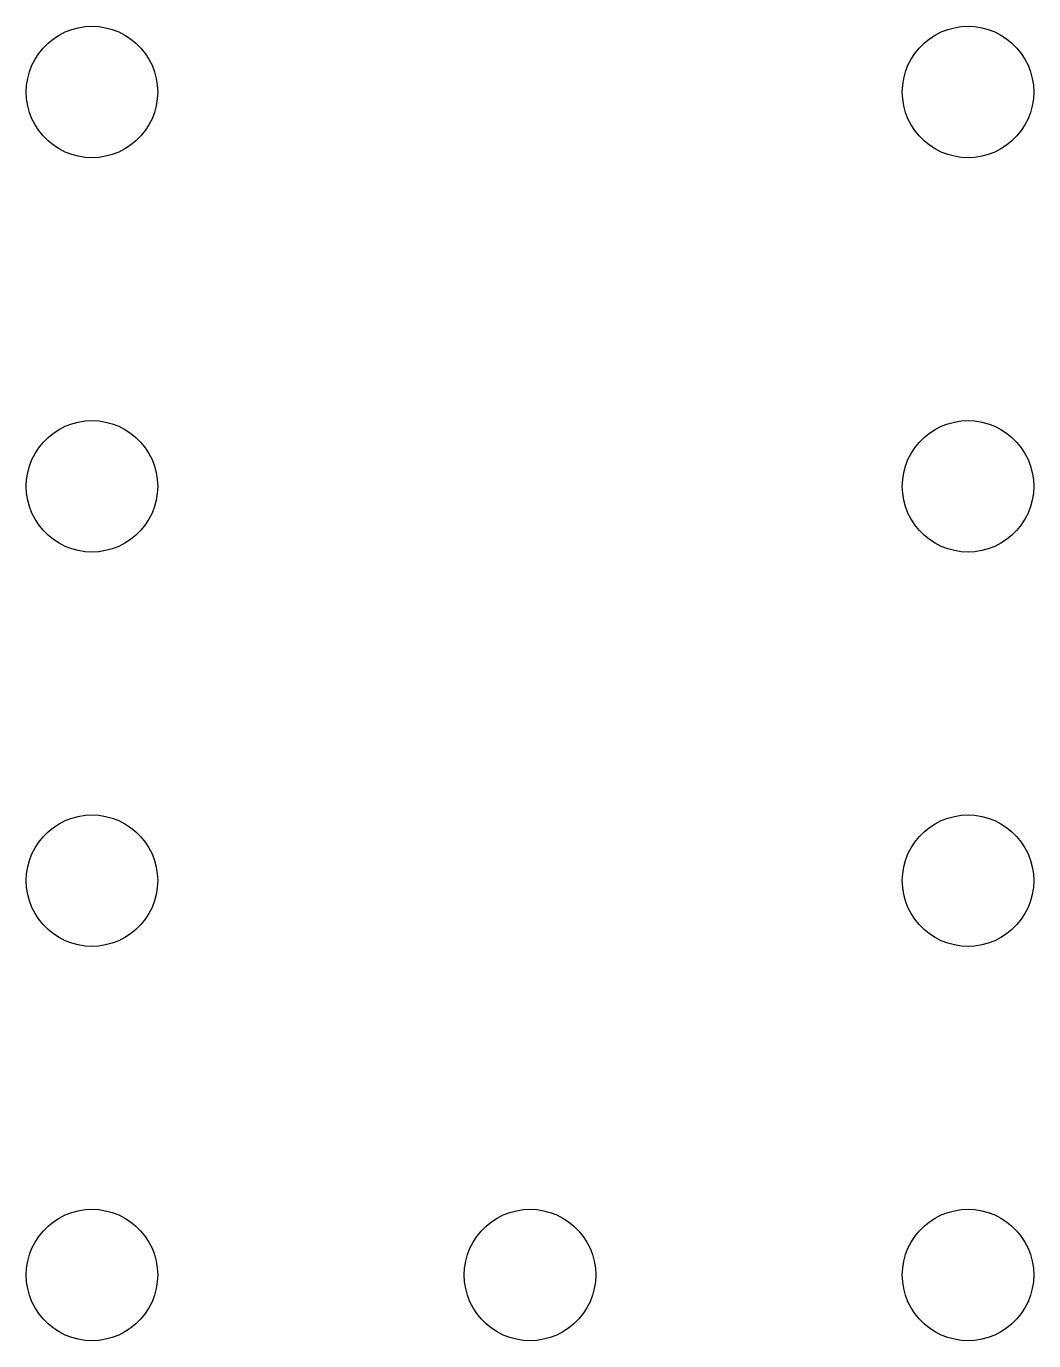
# Model space of a CAD drawing. Header units: metres. Extents: x -90 to 756, y -90 to 295.
# Drawn here: x -15.75 to -4.25, y 229.25 to 244.25 of the extents above; entities that cross this region are included whole.
import ezdxf

# ---------------------------------------------------------------- set-up
doc = ezdxf.new("R2010")
doc.units = ezdxf.units.M

msp = doc.modelspace()

# ---------------------------------------------------------------- linework, layer by layer
for p, q in [((-15.3051, 244.185), (-15.2318, 244.213)), ((-15.2318, 244.213), (-15.1559, 244.234)), ((-15.1559, 244.234), (-15.0784, 244.246)), ((-15.0784, 244.246), (-15, 244.25)), ((-15, 244.25), (-14.9216, 244.246)), ((-14.9216, 244.246), (-14.8441, 244.234)), ((-14.8441, 244.234), (-14.7682, 244.213)), ((-14.7682, 244.213), (-14.695, 244.185)), ((-5.30505, 244.185), (-5.23177, 244.213)), ((-5.23177, 244.213), (-5.15594, 244.234)), ((-5.15594, 244.234), (-5.0784, 244.246)), ((-5.0784, 244.246), (-5, 244.25)), ((-5, 244.25), (-4.92162, 244.246)), ((-4.92162, 244.246), (-4.84407, 244.234)), ((-4.84407, 244.234), (-4.76825, 244.213)), ((-4.76825, 244.213), (-4.69496, 244.185)), ((-15.5574, 244.002), (-15.5019, 244.057)), ((-15.5019, 244.057), (-15.4408, 244.107)), ((-15.4408, 244.107), (-15.375, 244.15)), ((-15.375, 244.15), (-15.3051, 244.185)), ((-14.695, 244.185), (-14.625, 244.15)), ((-14.625, 244.15), (-14.5592, 244.107)), ((-14.5592, 244.107), (-14.4982, 244.057)), ((-14.4982, 244.057), (-14.4426, 244.002)), ((-5.55737, 244.002), (-5.50186, 244.057)), ((-5.50186, 244.057), (-5.44084, 244.107)), ((-5.44084, 244.107), (-5.375, 244.15)), ((-5.375, 244.15), (-5.30505, 244.185)), ((-4.69496, 244.185), (-4.625, 244.15)), ((-4.625, 244.15), (-4.55917, 244.107)), ((-4.55917, 244.107), (-4.49815, 244.057)), ((-4.49815, 244.057), (-4.44264, 244.002)), ((-15.6495, 243.875), (-15.6068, 243.941)), ((-15.6068, 243.941), (-15.5574, 244.002)), ((-14.4426, 244.002), (-14.3932, 243.941)), ((-14.3932, 243.941), (-14.3505, 243.875)), ((-5.64952, 243.875), (-5.60677, 243.941)), ((-5.60677, 243.941), (-5.55737, 244.002)), ((-4.44264, 244.002), (-4.39325, 243.941)), ((-4.39325, 243.941), (-4.35049, 243.875)), ((-15.7133, 243.732), (-15.6852, 243.805)), ((-15.6852, 243.805), (-15.6495, 243.875)), ((-14.3505, 243.875), (-14.3148, 243.805)), ((-14.3148, 243.805), (-14.2867, 243.732)), ((-5.7133, 243.732), (-5.68517, 243.805)), ((-5.68517, 243.805), (-5.64952, 243.875)), ((-4.35049, 243.875), (-4.31485, 243.805)), ((-4.31485, 243.805), (-4.28671, 243.732)), ((-15.7459, 243.578), (-15.7336, 243.656)), ((-15.7336, 243.656), (-15.7133, 243.732)), ((-14.2867, 243.732), (-14.2664, 243.656)), ((-14.2664, 243.656), (-14.2541, 243.578)), ((-5.7459, 243.578), (-5.73361, 243.656)), ((-5.73361, 243.656), (-5.7133, 243.732)), ((-4.28671, 243.732), (-4.2664, 243.656)), ((-4.2664, 243.656), (-4.25412, 243.578)), ((-15.75, 243.5), (-15.7459, 243.578)), ((-15.7459, 243.422), (-15.75, 243.5)), ((-14.2541, 243.578), (-14.25, 243.5)), ((-14.25, 243.5), (-14.2541, 243.422)), ((-5.75, 243.5), (-5.7459, 243.578)), ((-5.7459, 243.422), (-5.75, 243.5)), ((-4.25412, 243.578), (-4.25, 243.5)), ((-4.25, 243.5), (-4.25412, 243.422)), ((-15.7336, 243.344), (-15.7459, 243.422)), ((-15.7133, 243.268), (-15.7336, 243.344)), ((-14.2664, 243.344), (-14.2867, 243.268)), ((-14.2541, 243.422), (-14.2664, 243.344)), ((-5.73361, 243.344), (-5.7459, 243.422)), ((-5.7133, 243.268), (-5.73361, 243.344)), ((-4.2664, 243.344), (-4.28671, 243.268)), ((-4.25412, 243.422), (-4.2664, 243.344)), ((-15.6852, 243.195), (-15.7133, 243.268)), ((-15.6495, 243.125), (-15.6852, 243.195)), ((-14.3148, 243.195), (-14.3505, 243.125)), ((-14.2867, 243.268), (-14.3148, 243.195)), ((-5.68517, 243.195), (-5.7133, 243.268)), ((-5.64952, 243.125), (-5.68517, 243.195)), ((-4.31485, 243.195), (-4.35049, 243.125)), ((-4.28671, 243.268), (-4.31485, 243.195)), ((-15.6068, 243.059), (-15.6495, 243.125)), ((-15.5574, 242.998), (-15.6068, 243.059)), ((-14.3932, 243.059), (-14.4426, 242.998)), ((-14.3505, 243.125), (-14.3932, 243.059)), ((-5.60677, 243.059), (-5.64952, 243.125)), ((-5.55737, 242.998), (-5.60677, 243.059)), ((-4.39325, 243.059), (-4.44264, 242.998)), ((-4.35049, 243.125), (-4.39325, 243.059)), ((-15.5019, 242.943), (-15.5574, 242.998)), ((-15.4408, 242.893), (-15.5019, 242.943)), ((-15.375, 242.85), (-15.4408, 242.893)), ((-15.3051, 242.815), (-15.375, 242.85)), ((-14.625, 242.85), (-14.695, 242.815)), ((-14.5592, 242.893), (-14.625, 242.85)), ((-14.4982, 242.943), (-14.5592, 242.893)), ((-14.4426, 242.998), (-14.4982, 242.943)), ((-5.50186, 242.943), (-5.55737, 242.998)), ((-5.44084, 242.893), (-5.50186, 242.943)), ((-5.375, 242.85), (-5.44084, 242.893)), ((-5.30505, 242.815), (-5.375, 242.85)), ((-4.625, 242.85), (-4.69496, 242.815)), ((-4.55917, 242.893), (-4.625, 242.85)), ((-4.49815, 242.943), (-4.55917, 242.893)), ((-4.44264, 242.998), (-4.49815, 242.943)), ((-15.2318, 242.787), (-15.3051, 242.815)), ((-15.1559, 242.766), (-15.2318, 242.787)), ((-15.0784, 242.754), (-15.1559, 242.766)), ((-15, 242.75), (-15.0784, 242.754)), ((-14.9216, 242.754), (-15, 242.75)), ((-14.8441, 242.766), (-14.9216, 242.754)), ((-14.7682, 242.787), (-14.8441, 242.766)), ((-14.695, 242.815), (-14.7682, 242.787)), ((-5.23177, 242.787), (-5.30505, 242.815)), ((-5.15594, 242.766), (-5.23177, 242.787)), ((-5.0784, 242.754), (-5.15594, 242.766)), ((-5, 242.75), (-5.0784, 242.754)), ((-4.92162, 242.754), (-5, 242.75)), ((-4.84407, 242.766), (-4.92162, 242.754)), ((-4.76825, 242.787), (-4.84407, 242.766)), ((-4.69496, 242.815), (-4.76825, 242.787)), ((-15.3051, 239.685), (-15.2318, 239.713)), ((-15.2318, 239.713), (-15.1559, 239.734)), ((-15.1559, 239.734), (-15.0784, 239.746)), ((-15.0784, 239.746), (-15, 239.75)), ((-15, 239.75), (-14.9216, 239.746)), ((-14.9216, 239.746), (-14.8441, 239.734)), ((-14.8441, 239.734), (-14.7682, 239.713)), ((-14.7682, 239.713), (-14.695, 239.685)), ((-5.30505, 239.685), (-5.23177, 239.713)), ((-5.23177, 239.713), (-5.15594, 239.734)), ((-5.15594, 239.734), (-5.0784, 239.746)), ((-5.0784, 239.746), (-5, 239.75)), ((-5, 239.75), (-4.92162, 239.746)), ((-4.92162, 239.746), (-4.84407, 239.734)), ((-4.84407, 239.734), (-4.76825, 239.713)), ((-4.76825, 239.713), (-4.69496, 239.685)), ((-15.5574, 239.502), (-15.5019, 239.557)), ((-15.5019, 239.557), (-15.4408, 239.607)), ((-15.4408, 239.607), (-15.375, 239.65)), ((-15.375, 239.65), (-15.3051, 239.685)), ((-14.695, 239.685), (-14.625, 239.65)), ((-14.625, 239.65), (-14.5592, 239.607)), ((-14.5592, 239.607), (-14.4982, 239.557)), ((-14.4982, 239.557), (-14.4426, 239.502)), ((-5.55737, 239.502), (-5.50186, 239.557)), ((-5.50186, 239.557), (-5.44084, 239.607)), ((-5.44084, 239.607), (-5.375, 239.65)), ((-5.375, 239.65), (-5.30505, 239.685)), ((-4.69496, 239.685), (-4.625, 239.65)), ((-4.625, 239.65), (-4.55917, 239.607)), ((-4.55917, 239.607), (-4.49815, 239.557)), ((-4.49815, 239.557), (-4.44264, 239.502)), ((-15.6495, 239.375), (-15.6068, 239.441)), ((-15.6068, 239.441), (-15.5574, 239.502)), ((-14.4426, 239.502), (-14.3932, 239.441)), ((-14.3932, 239.441), (-14.3505, 239.375)), ((-5.64952, 239.375), (-5.60677, 239.441)), ((-5.60677, 239.441), (-5.55737, 239.502)), ((-4.44264, 239.502), (-4.39325, 239.441)), ((-4.39325, 239.441), (-4.35049, 239.375)), ((-15.7133, 239.232), (-15.6852, 239.305)), ((-15.6852, 239.305), (-15.6495, 239.375)), ((-14.3505, 239.375), (-14.3148, 239.305)), ((-14.3148, 239.305), (-14.2867, 239.232)), ((-5.7133, 239.232), (-5.68517, 239.305)), ((-5.68517, 239.305), (-5.64952, 239.375)), ((-4.35049, 239.375), (-4.31485, 239.305)), ((-4.31485, 239.305), (-4.28671, 239.232)), ((-15.7459, 239.078), (-15.7336, 239.156)), ((-15.7336, 239.156), (-15.7133, 239.232)), ((-14.2867, 239.232), (-14.2664, 239.156)), ((-14.2664, 239.156), (-14.2541, 239.078)), ((-5.7459, 239.078), (-5.73361, 239.156)), ((-5.73361, 239.156), (-5.7133, 239.232)), ((-4.28671, 239.232), (-4.2664, 239.156)), ((-4.2664, 239.156), (-4.25412, 239.078)), ((-15.75, 239), (-15.7459, 239.078)), ((-15.7459, 238.922), (-15.75, 239)), ((-14.2541, 239.078), (-14.25, 239)), ((-14.25, 239), (-14.2541, 238.922)), ((-5.75, 239), (-5.7459, 239.078)), ((-5.7459, 238.922), (-5.75, 239)), ((-4.25412, 239.078), (-4.25, 239)), ((-4.25, 239), (-4.25412, 238.922)), ((-15.7336, 238.844), (-15.7459, 238.922)), ((-15.7133, 238.768), (-15.7336, 238.844)), ((-14.2664, 238.844), (-14.2867, 238.768)), ((-14.2541, 238.922), (-14.2664, 238.844)), ((-5.73361, 238.844), (-5.7459, 238.922)), ((-5.7133, 238.768), (-5.73361, 238.844)), ((-4.2664, 238.844), (-4.28671, 238.768)), ((-4.25412, 238.922), (-4.2664, 238.844)), ((-15.6852, 238.695), (-15.7133, 238.768)), ((-15.6495, 238.625), (-15.6852, 238.695)), ((-14.3148, 238.695), (-14.3505, 238.625)), ((-14.2867, 238.768), (-14.3148, 238.695)), ((-5.68517, 238.695), (-5.7133, 238.768)), ((-5.64952, 238.625), (-5.68517, 238.695)), ((-4.31485, 238.695), (-4.35049, 238.625)), ((-4.28671, 238.768), (-4.31485, 238.695)), ((-15.6068, 238.559), (-15.6495, 238.625)), ((-15.5574, 238.498), (-15.6068, 238.559)), ((-14.3932, 238.559), (-14.4426, 238.498)), ((-14.3505, 238.625), (-14.3932, 238.559)), ((-5.60677, 238.559), (-5.64952, 238.625)), ((-5.55737, 238.498), (-5.60677, 238.559)), ((-4.39325, 238.559), (-4.44264, 238.498)), ((-4.35049, 238.625), (-4.39325, 238.559)), ((-15.5019, 238.443), (-15.5574, 238.498)), ((-15.4408, 238.393), (-15.5019, 238.443)), ((-15.375, 238.35), (-15.4408, 238.393)), ((-15.3051, 238.315), (-15.375, 238.35)), ((-14.625, 238.35), (-14.695, 238.315)), ((-14.5592, 238.393), (-14.625, 238.35)), ((-14.4982, 238.443), (-14.5592, 238.393)), ((-14.4426, 238.498), (-14.4982, 238.443)), ((-5.50186, 238.443), (-5.55737, 238.498)), ((-5.44084, 238.393), (-5.50186, 238.443)), ((-5.375, 238.35), (-5.44084, 238.393)), ((-5.30505, 238.315), (-5.375, 238.35)), ((-4.625, 238.35), (-4.69496, 238.315)), ((-4.55917, 238.393), (-4.625, 238.35)), ((-4.49815, 238.443), (-4.55917, 238.393)), ((-4.44264, 238.498), (-4.49815, 238.443)), ((-15.2318, 238.287), (-15.3051, 238.315)), ((-15.1559, 238.266), (-15.2318, 238.287)), ((-15.0784, 238.254), (-15.1559, 238.266)), ((-15, 238.25), (-15.0784, 238.254)), ((-14.9216, 238.254), (-15, 238.25)), ((-14.8441, 238.266), (-14.9216, 238.254)), ((-14.7682, 238.287), (-14.8441, 238.266)), ((-14.695, 238.315), (-14.7682, 238.287)), ((-5.23177, 238.287), (-5.30505, 238.315)), ((-5.15594, 238.266), (-5.23177, 238.287)), ((-5.0784, 238.254), (-5.15594, 238.266)), ((-5, 238.25), (-5.0784, 238.254)), ((-4.92162, 238.254), (-5, 238.25)), ((-4.84407, 238.266), (-4.92162, 238.254)), ((-4.76825, 238.287), (-4.84407, 238.266)), ((-4.69496, 238.315), (-4.76825, 238.287)), ((-15.3051, 235.185), (-15.2318, 235.213)), ((-15.2318, 235.213), (-15.1559, 235.234)), ((-15.1559, 235.234), (-15.0784, 235.246)), ((-15.0784, 235.246), (-15, 235.25)), ((-15, 235.25), (-14.9216, 235.246)), ((-14.9216, 235.246), (-14.8441, 235.234)), ((-14.8441, 235.234), (-14.7682, 235.213)), ((-14.7682, 235.213), (-14.695, 235.185)), ((-5.30505, 235.185), (-5.23177, 235.213)), ((-5.23177, 235.213), (-5.15594, 235.234)), ((-5.15594, 235.234), (-5.0784, 235.246)), ((-5.0784, 235.246), (-5, 235.25)), ((-5, 235.25), (-4.92162, 235.246)), ((-4.92162, 235.246), (-4.84407, 235.234)), ((-4.84407, 235.234), (-4.76825, 235.213)), ((-4.76825, 235.213), (-4.69496, 235.185)), ((-15.5574, 235.002), (-15.5019, 235.057)), ((-15.5019, 235.057), (-15.4408, 235.107)), ((-15.4408, 235.107), (-15.375, 235.15)), ((-15.375, 235.15), (-15.3051, 235.185)), ((-14.695, 235.185), (-14.625, 235.15)), ((-14.625, 235.15), (-14.5592, 235.107)), ((-14.5592, 235.107), (-14.4982, 235.057)), ((-14.4982, 235.057), (-14.4426, 235.002)), ((-5.55737, 235.002), (-5.50186, 235.057)), ((-5.50186, 235.057), (-5.44084, 235.107)), ((-5.44084, 235.107), (-5.375, 235.15)), ((-5.375, 235.15), (-5.30505, 235.185)), ((-4.69496, 235.185), (-4.625, 235.15)), ((-4.625, 235.15), (-4.55917, 235.107)), ((-4.55917, 235.107), (-4.49815, 235.057)), ((-4.49815, 235.057), (-4.44264, 235.002)), ((-15.6495, 234.875), (-15.6068, 234.941)), ((-15.6068, 234.941), (-15.5574, 235.002)), ((-14.4426, 235.002), (-14.3932, 234.941)), ((-14.3932, 234.941), (-14.3505, 234.875)), ((-5.64952, 234.875), (-5.60677, 234.941)), ((-5.60677, 234.941), (-5.55737, 235.002)), ((-4.44264, 235.002), (-4.39325, 234.941)), ((-4.39325, 234.941), (-4.35049, 234.875)), ((-15.7133, 234.732), (-15.6852, 234.805)), ((-15.6852, 234.805), (-15.6495, 234.875)), ((-14.3505, 234.875), (-14.3148, 234.805)), ((-14.3148, 234.805), (-14.2867, 234.732)), ((-5.7133, 234.732), (-5.68517, 234.805)), ((-5.68517, 234.805), (-5.64952, 234.875)), ((-4.35049, 234.875), (-4.31485, 234.805)), ((-4.31485, 234.805), (-4.28671, 234.732)), ((-15.7459, 234.578), (-15.7336, 234.656)), ((-15.7336, 234.656), (-15.7133, 234.732)), ((-14.2867, 234.732), (-14.2664, 234.656)), ((-14.2664, 234.656), (-14.2541, 234.578)), ((-5.7459, 234.578), (-5.73361, 234.656)), ((-5.73361, 234.656), (-5.7133, 234.732)), ((-4.28671, 234.732), (-4.2664, 234.656)), ((-4.2664, 234.656), (-4.25412, 234.578)), ((-15.75, 234.5), (-15.7459, 234.578)), ((-15.7459, 234.422), (-15.75, 234.5)), ((-14.2541, 234.578), (-14.25, 234.5)), ((-14.25, 234.5), (-14.2541, 234.422)), ((-5.75, 234.5), (-5.7459, 234.578)), ((-5.7459, 234.422), (-5.75, 234.5)), ((-4.25412, 234.578), (-4.25, 234.5)), ((-4.25, 234.5), (-4.25412, 234.422)), ((-15.7336, 234.344), (-15.7459, 234.422)), ((-15.7133, 234.268), (-15.7336, 234.344)), ((-14.2664, 234.344), (-14.2867, 234.268)), ((-14.2541, 234.422), (-14.2664, 234.344)), ((-5.73361, 234.344), (-5.7459, 234.422)), ((-5.7133, 234.268), (-5.73361, 234.344)), ((-4.2664, 234.344), (-4.28671, 234.268)), ((-4.25412, 234.422), (-4.2664, 234.344)), ((-15.6852, 234.195), (-15.7133, 234.268)), ((-15.6495, 234.125), (-15.6852, 234.195)), ((-14.3148, 234.195), (-14.3505, 234.125)), ((-14.2867, 234.268), (-14.3148, 234.195)), ((-5.68517, 234.195), (-5.7133, 234.268)), ((-5.64952, 234.125), (-5.68517, 234.195)), ((-4.31485, 234.195), (-4.35049, 234.125)), ((-4.28671, 234.268), (-4.31485, 234.195)), ((-15.6068, 234.059), (-15.6495, 234.125)), ((-15.5574, 233.998), (-15.6068, 234.059)), ((-14.3932, 234.059), (-14.4426, 233.998)), ((-14.3505, 234.125), (-14.3932, 234.059)), ((-5.60677, 234.059), (-5.64952, 234.125)), ((-5.55737, 233.998), (-5.60677, 234.059)), ((-4.39325, 234.059), (-4.44264, 233.998)), ((-4.35049, 234.125), (-4.39325, 234.059)), ((-15.5019, 233.943), (-15.5574, 233.998)), ((-15.4408, 233.893), (-15.5019, 233.943)), ((-15.375, 233.85), (-15.4408, 233.893)), ((-15.3051, 233.815), (-15.375, 233.85)), ((-14.625, 233.85), (-14.695, 233.815)), ((-14.5592, 233.893), (-14.625, 233.85)), ((-14.4982, 233.943), (-14.5592, 233.893)), ((-14.4426, 233.998), (-14.4982, 233.943)), ((-5.50186, 233.943), (-5.55737, 233.998)), ((-5.44084, 233.893), (-5.50186, 233.943)), ((-5.375, 233.85), (-5.44084, 233.893)), ((-5.30505, 233.815), (-5.375, 233.85)), ((-4.625, 233.85), (-4.69496, 233.815)), ((-4.55917, 233.893), (-4.625, 233.85)), ((-4.49815, 233.943), (-4.55917, 233.893)), ((-4.44264, 233.998), (-4.49815, 233.943)), ((-15.2318, 233.787), (-15.3051, 233.815)), ((-15.1559, 233.766), (-15.2318, 233.787)), ((-15.0784, 233.754), (-15.1559, 233.766)), ((-15, 233.75), (-15.0784, 233.754)), ((-14.9216, 233.754), (-15, 233.75)), ((-14.8441, 233.766), (-14.9216, 233.754)), ((-14.7682, 233.787), (-14.8441, 233.766)), ((-14.695, 233.815), (-14.7682, 233.787)), ((-5.23177, 233.787), (-5.30505, 233.815)), ((-5.15594, 233.766), (-5.23177, 233.787)), ((-5.0784, 233.754), (-5.15594, 233.766)), ((-5, 233.75), (-5.0784, 233.754)), ((-4.92162, 233.754), (-5, 233.75)), ((-4.84407, 233.766), (-4.92162, 233.754)), ((-4.76825, 233.787), (-4.84407, 233.766)), ((-4.69496, 233.815), (-4.76825, 233.787)), ((-15.3051, 230.685), (-15.2318, 230.713)), ((-15.2318, 230.713), (-15.1559, 230.734)), ((-15.1559, 230.734), (-15.0784, 230.746)), ((-15.0784, 230.746), (-15, 230.75)), ((-15, 230.75), (-14.9216, 230.746)), ((-14.9216, 230.746), (-14.8441, 230.734)), ((-14.8441, 230.734), (-14.7682, 230.713)), ((-14.7682, 230.713), (-14.695, 230.685)), ((-10.3051, 230.685), (-10.2318, 230.713)), ((-10.2318, 230.713), (-10.1559, 230.734)), ((-10.1559, 230.734), (-10.0784, 230.746)), ((-10.0784, 230.746), (-10, 230.75)), ((-10, 230.75), (-9.92162, 230.746)), ((-9.92162, 230.746), (-9.84407, 230.734)), ((-9.84407, 230.734), (-9.76825, 230.713)), ((-9.76825, 230.713), (-9.69496, 230.685)), ((-5.30505, 230.685), (-5.23177, 230.713)), ((-5.23177, 230.713), (-5.15594, 230.734)), ((-5.15594, 230.734), (-5.0784, 230.746)), ((-5.0784, 230.746), (-5, 230.75)), ((-5, 230.75), (-4.92162, 230.746)), ((-4.92162, 230.746), (-4.84407, 230.734)), ((-4.84407, 230.734), (-4.76825, 230.713)), ((-4.76825, 230.713), (-4.69496, 230.685)), ((-15.5574, 230.502), (-15.5019, 230.557)), ((-15.5019, 230.557), (-15.4408, 230.607)), ((-15.4408, 230.607), (-15.375, 230.65)), ((-15.375, 230.65), (-15.3051, 230.685)), ((-14.695, 230.685), (-14.625, 230.65)), ((-14.625, 230.65), (-14.5592, 230.607)), ((-14.5592, 230.607), (-14.4982, 230.557)), ((-14.4982, 230.557), (-14.4426, 230.502)), ((-10.5574, 230.502), (-10.5019, 230.557)), ((-10.5019, 230.557), (-10.4408, 230.607)), ((-10.4408, 230.607), (-10.375, 230.65)), ((-10.375, 230.65), (-10.3051, 230.685)), ((-9.69496, 230.685), (-9.625, 230.65)), ((-9.625, 230.65), (-9.55917, 230.607)), ((-9.55917, 230.607), (-9.49815, 230.557)), ((-9.49815, 230.557), (-9.44264, 230.502)), ((-5.55737, 230.502), (-5.50186, 230.557)), ((-5.50186, 230.557), (-5.44084, 230.607)), ((-5.44084, 230.607), (-5.375, 230.65)), ((-5.375, 230.65), (-5.30505, 230.685)), ((-4.69496, 230.685), (-4.625, 230.65)), ((-4.625, 230.65), (-4.55917, 230.607)), ((-4.55917, 230.607), (-4.49815, 230.557)), ((-4.49815, 230.557), (-4.44264, 230.502)), ((-15.6495, 230.375), (-15.6068, 230.441)), ((-15.6068, 230.441), (-15.5574, 230.502)), ((-14.4426, 230.502), (-14.3932, 230.441)), ((-14.3932, 230.441), (-14.3505, 230.375)), ((-10.6495, 230.375), (-10.6068, 230.441)), ((-10.6068, 230.441), (-10.5574, 230.502)), ((-9.44264, 230.502), (-9.39325, 230.441)), ((-9.39325, 230.441), (-9.35049, 230.375)), ((-5.64952, 230.375), (-5.60677, 230.441)), ((-5.60677, 230.441), (-5.55737, 230.502)), ((-4.44264, 230.502), (-4.39325, 230.441)), ((-4.39325, 230.441), (-4.35049, 230.375)), ((-15.7133, 230.232), (-15.6852, 230.305)), ((-15.6852, 230.305), (-15.6495, 230.375)), ((-14.3505, 230.375), (-14.3148, 230.305)), ((-14.3148, 230.305), (-14.2867, 230.232)), ((-10.7133, 230.232), (-10.6852, 230.305)), ((-10.6852, 230.305), (-10.6495, 230.375)), ((-9.35049, 230.375), (-9.31485, 230.305)), ((-9.31485, 230.305), (-9.28671, 230.232)), ((-5.7133, 230.232), (-5.68517, 230.305)), ((-5.68517, 230.305), (-5.64952, 230.375)), ((-4.35049, 230.375), (-4.31485, 230.305)), ((-4.31485, 230.305), (-4.28671, 230.232)), ((-15.7459, 230.078), (-15.7336, 230.156)), ((-15.7336, 230.156), (-15.7133, 230.232)), ((-14.2867, 230.232), (-14.2664, 230.156)), ((-14.2664, 230.156), (-14.2541, 230.078)), ((-10.7459, 230.078), (-10.7336, 230.156)), ((-10.7336, 230.156), (-10.7133, 230.232)), ((-9.28671, 230.232), (-9.2664, 230.156)), ((-9.2664, 230.156), (-9.25412, 230.078)), ((-5.7459, 230.078), (-5.73361, 230.156)), ((-5.73361, 230.156), (-5.7133, 230.232)), ((-4.28671, 230.232), (-4.2664, 230.156)), ((-4.2664, 230.156), (-4.25412, 230.078)), ((-15.75, 230), (-15.7459, 230.078)), ((-15.7459, 229.922), (-15.75, 230)), ((-14.2541, 230.078), (-14.25, 230)), ((-14.25, 230), (-14.2541, 229.922)), ((-10.75, 230), (-10.7459, 230.078)), ((-10.7459, 229.922), (-10.75, 230)), ((-9.25412, 230.078), (-9.25, 230)), ((-9.25, 230), (-9.25412, 229.922)), ((-5.75, 230), (-5.7459, 230.078)), ((-5.7459, 229.922), (-5.75, 230)), ((-4.25412, 230.078), (-4.25, 230)), ((-4.25, 230), (-4.25412, 229.922)), ((-15.7336, 229.844), (-15.7459, 229.922)), ((-15.7133, 229.768), (-15.7336, 229.844)), ((-14.2664, 229.844), (-14.2867, 229.768)), ((-14.2541, 229.922), (-14.2664, 229.844)), ((-10.7336, 229.844), (-10.7459, 229.922)), ((-10.7133, 229.768), (-10.7336, 229.844)), ((-9.2664, 229.844), (-9.28671, 229.768)), ((-9.25412, 229.922), (-9.2664, 229.844)), ((-5.73361, 229.844), (-5.7459, 229.922)), ((-5.7133, 229.768), (-5.73361, 229.844)), ((-4.2664, 229.844), (-4.28671, 229.768)), ((-4.25412, 229.922), (-4.2664, 229.844)), ((-15.6852, 229.695), (-15.7133, 229.768)), ((-15.6495, 229.625), (-15.6852, 229.695)), ((-14.3148, 229.695), (-14.3505, 229.625)), ((-14.2867, 229.768), (-14.3148, 229.695)), ((-10.6852, 229.695), (-10.7133, 229.768)), ((-10.6495, 229.625), (-10.6852, 229.695)), ((-9.31485, 229.695), (-9.35049, 229.625)), ((-9.28671, 229.768), (-9.31485, 229.695)), ((-5.68517, 229.695), (-5.7133, 229.768)), ((-5.64952, 229.625), (-5.68517, 229.695)), ((-4.31485, 229.695), (-4.35049, 229.625)), ((-4.28671, 229.768), (-4.31485, 229.695)), ((-15.6068, 229.559), (-15.6495, 229.625)), ((-15.5574, 229.498), (-15.6068, 229.559)), ((-14.3932, 229.559), (-14.4426, 229.498)), ((-14.3505, 229.625), (-14.3932, 229.559)), ((-10.6068, 229.559), (-10.6495, 229.625)), ((-10.5574, 229.498), (-10.6068, 229.559)), ((-9.39325, 229.559), (-9.44264, 229.498)), ((-9.35049, 229.625), (-9.39325, 229.559)), ((-5.60677, 229.559), (-5.64952, 229.625)), ((-5.55737, 229.498), (-5.60677, 229.559)), ((-4.39325, 229.559), (-4.44264, 229.498)), ((-4.35049, 229.625), (-4.39325, 229.559)), ((-15.5019, 229.443), (-15.5574, 229.498)), ((-15.4408, 229.393), (-15.5019, 229.443)), ((-15.375, 229.35), (-15.4408, 229.393)), ((-15.3051, 229.315), (-15.375, 229.35)), ((-14.625, 229.35), (-14.695, 229.315)), ((-14.5592, 229.393), (-14.625, 229.35)), ((-14.4982, 229.443), (-14.5592, 229.393)), ((-14.4426, 229.498), (-14.4982, 229.443)), ((-10.5019, 229.443), (-10.5574, 229.498)), ((-10.4408, 229.393), (-10.5019, 229.443)), ((-10.375, 229.35), (-10.4408, 229.393)), ((-10.3051, 229.315), (-10.375, 229.35)), ((-9.625, 229.35), (-9.69496, 229.315)), ((-9.55917, 229.393), (-9.625, 229.35)), ((-9.49815, 229.443), (-9.55917, 229.393)), ((-9.44264, 229.498), (-9.49815, 229.443)), ((-5.50186, 229.443), (-5.55737, 229.498)), ((-5.44084, 229.393), (-5.50186, 229.443)), ((-5.375, 229.35), (-5.44084, 229.393)), ((-5.30505, 229.315), (-5.375, 229.35)), ((-4.625, 229.35), (-4.69496, 229.315)), ((-4.55917, 229.393), (-4.625, 229.35)), ((-4.49815, 229.443), (-4.55917, 229.393)), ((-4.44264, 229.498), (-4.49815, 229.443)), ((-15.2318, 229.287), (-15.3051, 229.315)), ((-15.1559, 229.266), (-15.2318, 229.287)), ((-15.0784, 229.254), (-15.1559, 229.266)), ((-15, 229.25), (-15.0784, 229.254)), ((-14.9216, 229.254), (-15, 229.25)), ((-14.8441, 229.266), (-14.9216, 229.254)), ((-14.7682, 229.287), (-14.8441, 229.266)), ((-14.695, 229.315), (-14.7682, 229.287)), ((-10.2318, 229.287), (-10.3051, 229.315)), ((-10.1559, 229.266), (-10.2318, 229.287)), ((-10.0784, 229.254), (-10.1559, 229.266)), ((-10, 229.25), (-10.0784, 229.254)), ((-9.92162, 229.254), (-10, 229.25)), ((-9.84407, 229.266), (-9.92162, 229.254)), ((-9.76825, 229.287), (-9.84407, 229.266)), ((-9.69496, 229.315), (-9.76825, 229.287)), ((-5.23177, 229.287), (-5.30505, 229.315)), ((-5.15594, 229.266), (-5.23177, 229.287)), ((-5.0784, 229.254), (-5.15594, 229.266)), ((-5, 229.25), (-5.0784, 229.254)), ((-4.92162, 229.254), (-5, 229.25)), ((-4.84407, 229.266), (-4.92162, 229.254)), ((-4.76825, 229.287), (-4.84407, 229.266)), ((-4.69496, 229.315), (-4.76825, 229.287))]:
    msp.add_line(p, q)

doc.saveas('drawing.dxf')
